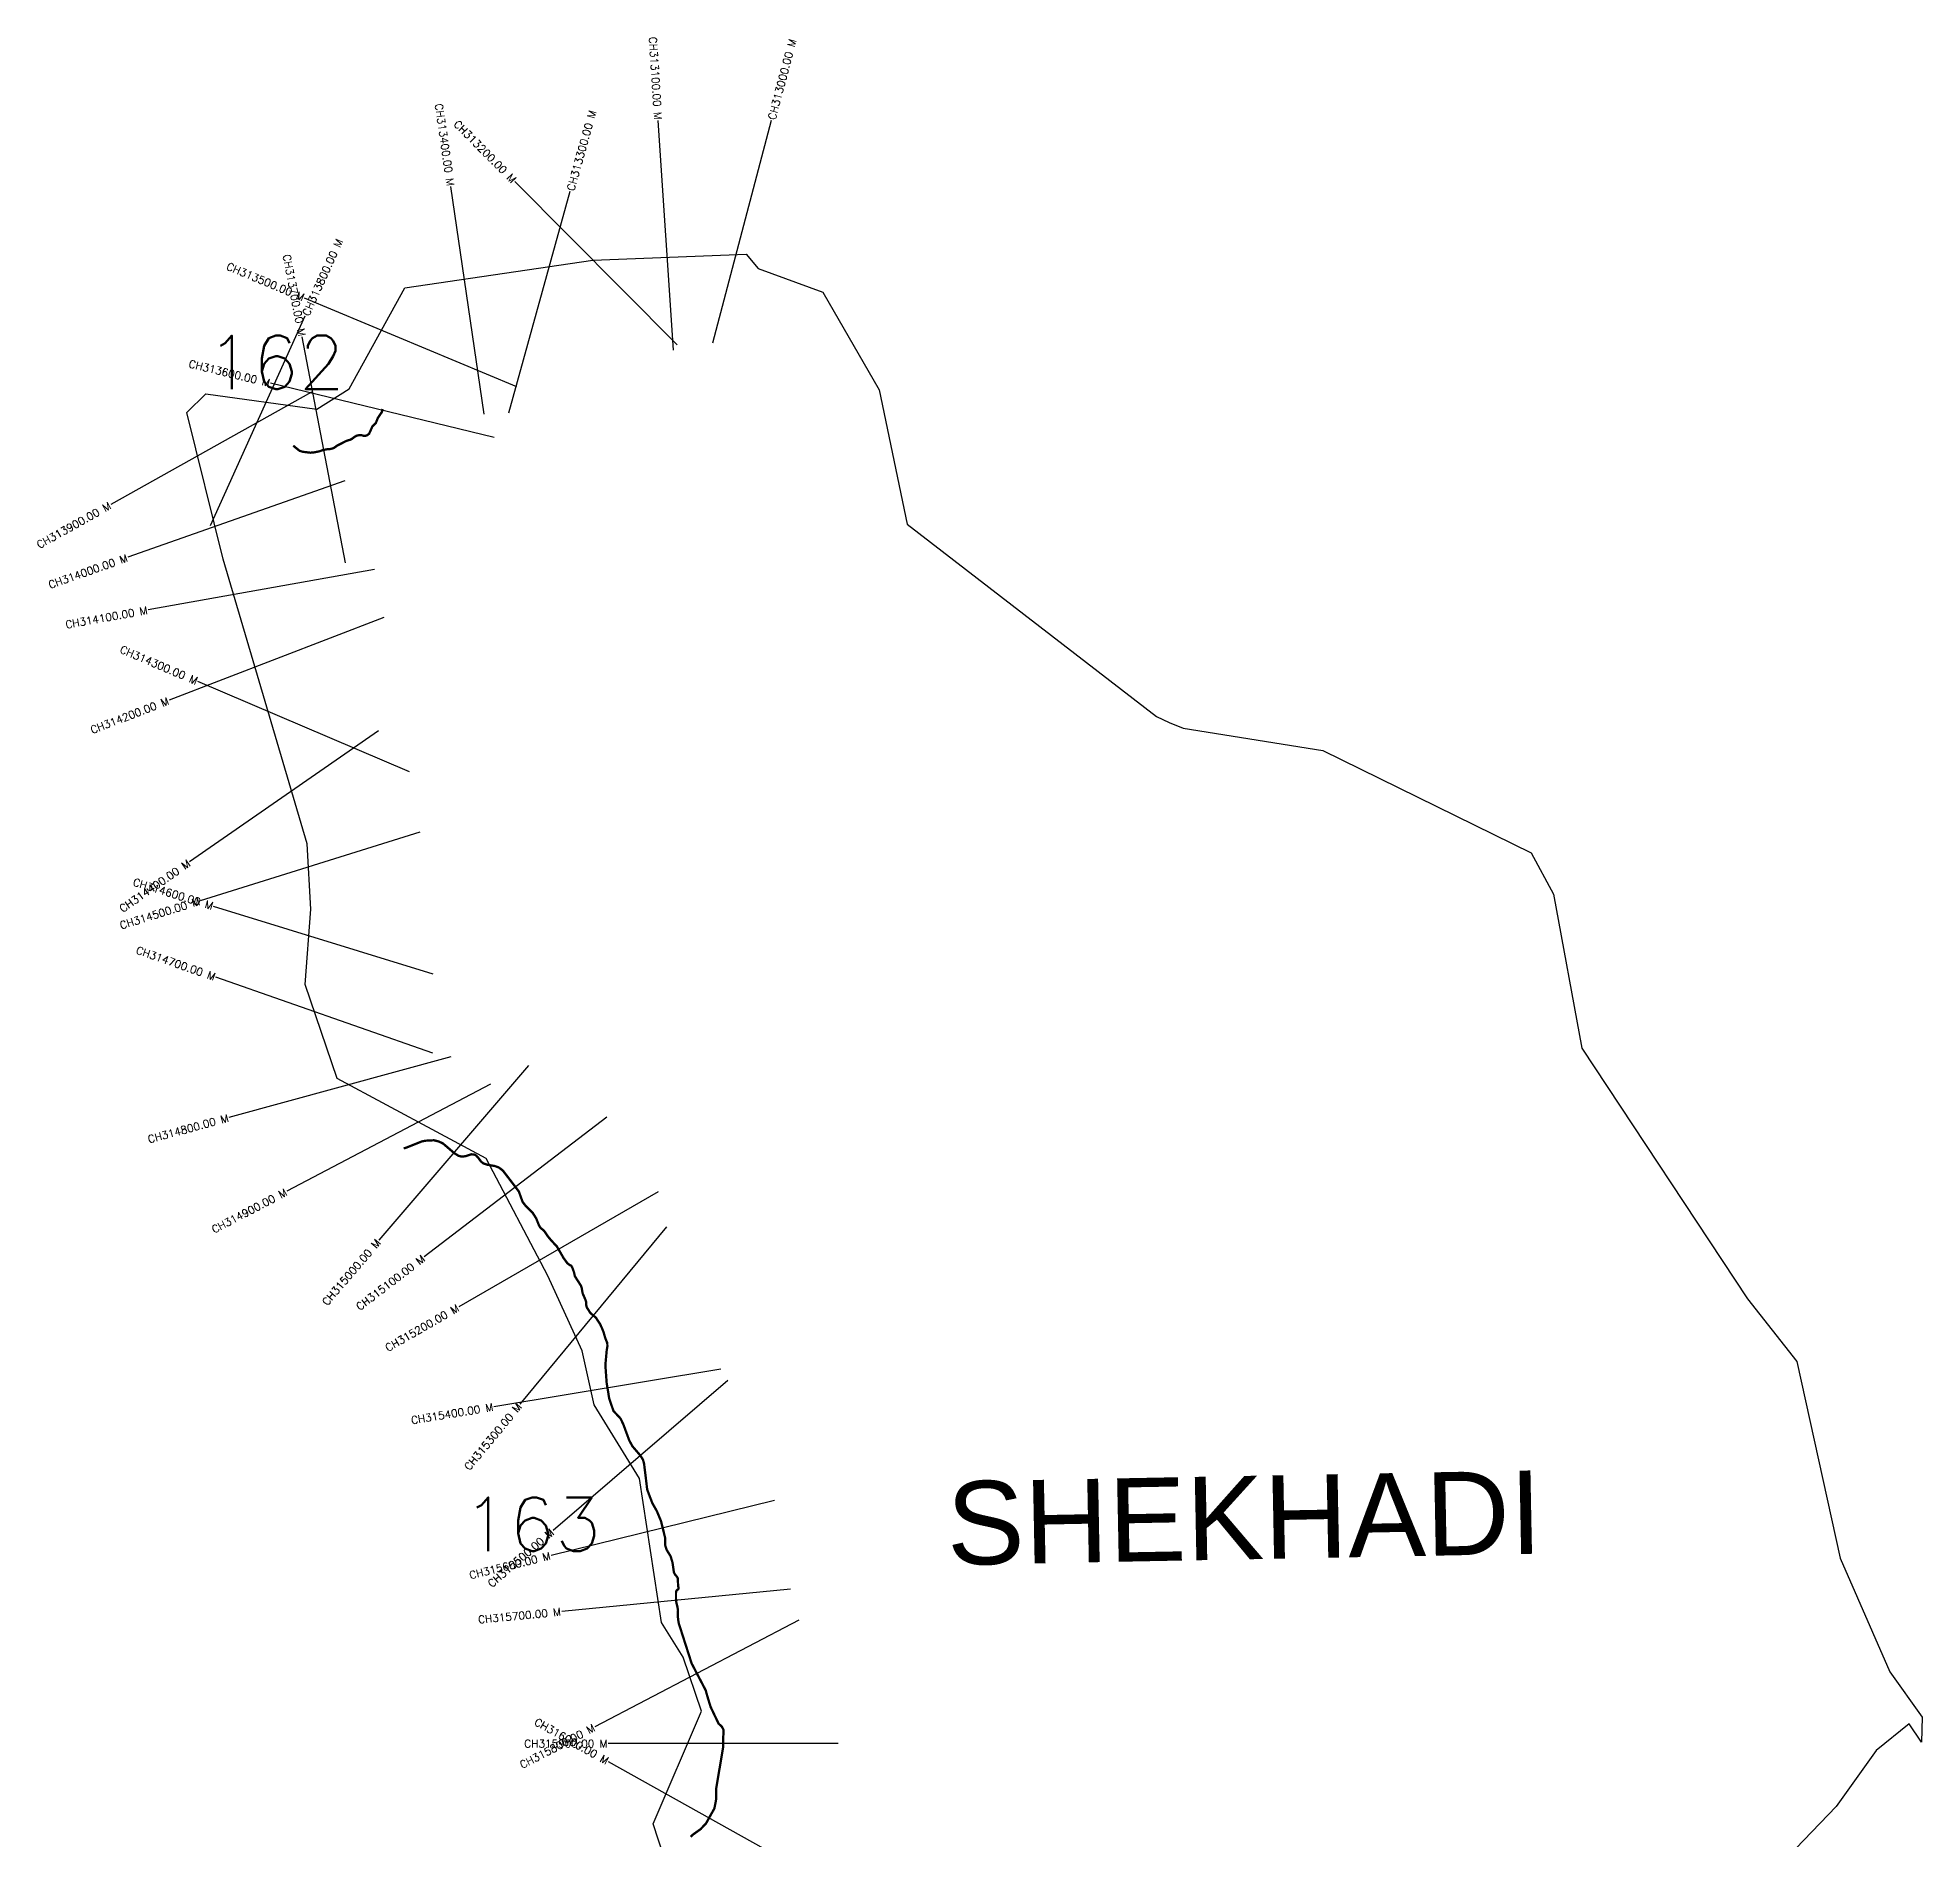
# Model space of a CAD drawing. Header units: metres. Extents: x 285152 to 287610, y 2002566 to 2006554.
# Drawn here: x 285152 to 287610, y 2004204 to 2006554 of the extents above; entities that cross this region are included whole.
import ezdxf
from ezdxf.enums import TextEntityAlignment as Align

# ---------------------------------------------------------------- set-up
doc = ezdxf.new("R2010")
doc.units = ezdxf.units.M
doc.header["$MEASUREMENT"] = 0
for name, color, linetype in [('CS', 134, 'Continuous'), ('CSMark', 6, 'Continuous'), ('NATURALLY PROTECTED', 3, 'Continuous'), ('village', 3, 'Continuous'), ('VILLAGE NAME', 250, 'Continuous')]:
    doc.layers.add(name, color=color, linetype=linetype)
doc.styles.get("Standard").update_dxf_attribs({"font": 'simplex.shx'})

msp = doc.modelspace()

# ---------------------------------------------------------------- linework, layer by layer
at = {"color": 6, "flags": 128}
msp.add_lwpolyline([(286076.4, 2006271.1), (286091.8, 2006252.5)], dxfattribs=at)
at = {"layer": 'CS'}
for p, q in [((285981.4, 2006146.2), (285961.5, 2006445.6)), ((286032.7, 2006155.7), (286109.1, 2006445.8)), ((285734.5, 2006062.4), (285691, 2006359.3)), ((285986.1, 2006153.1), (285774.5, 2006365.8)), ((285766.6, 2006064.2), (285846.8, 2006353.2)), ((285777.1, 2006098), (285500.4, 2006213.9)), ((285377.6, 2005917.3), (285501.1, 2006190.7)), ((285553.5, 2005868.6), (285497.2, 2006163.3)), ((285509.4, 2006091.2), (285247.6, 2005944.7)), ((285747.4, 2006032.2), (285455.9, 2006102.9)), ((285552.8, 2005975.8), (285269.9, 2005875.9)), ((285591.6, 2005860.1), (285296.3, 2005807.2)), ((285603.7, 2005797.3), (285323.8, 2005689.5)), ((285637.1, 2005596.3), (285361, 2005713.7)), ((285596.8, 2005649.6), (285350.4, 2005478.6)), ((285650.5, 2005517.4), (285364.2, 2005428)), ((285668.2, 2005332.3), (285381.5, 2005420.6)), ((285667.7, 2005229), (285384.5, 2005328.1)), ((285691.1, 2005224.3), (285401.7, 2005145.3)), ((285792.4, 2005213.3), (285597.3, 2004985.5)), ((285742.7, 2005188.7), (285477.1, 2005049.2)), ((285894.5, 2005145.7), (285656.2, 2004963.4)), ((285961.4, 2005048.4), (285701.5, 2004898.5)), ((285972.2, 2005002.9), (285781.2, 2004771.6)), ((286043.3, 2004817.1), (285747.3, 2004768.1)), ((286052.1, 2004802.1), (285824.4, 2004606.8)), ((286113, 2004645.9), (285821.7, 2004574.1)), ((286134.2, 2004530.1), (285835.6, 2004500.9)), ((286144.9, 2004489.6), (285879, 2004350.7)), ((286196.3, 2004328.7), (285896.3, 2004328.7)), ((286158.6, 2004158.3), (285896.8, 2004304.8))]:
    msp.add_line(p, q, dxfattribs=at)
at = {"layer": 'NATURALLY PROTECTED', "const_width": 3, "flags": 128}
for points in [[(285602.1, 2006069.3), (285601.8, 2006068.3), (285601.1, 2006065.3), (285599.3, 2006062.8), (285597.2, 2006059.6), (285596, 2006057.9), (285593.2, 2006051.1), (285588.6, 2006046.3), (285586, 2006040.4), (285584.5, 2006037.1), (285582, 2006035.1), (285579.7, 2006034.4), (285577.5, 2006034.3), (285575.8, 2006034.8), (285574.5, 2006035.1), (285571.5, 2006035.2), (285567.9, 2006034.4), (285565.1, 2006032.7), (285562, 2006030.3), (285559.7, 2006029.2), (285555, 2006027.8), (285550.5, 2006025.5), (285542.9, 2006021.6), (285538.2, 2006018.3), (285533.8, 2006017.1), (285530.1, 2006016.9), (285524.5, 2006015.8), (285519.6, 2006014.1), (285513.2, 2006012.8), (285507.7, 2006012.3), (285503.7, 2006012.8), (285497.9, 2006013.5), (285493.6, 2006014.9), (285489.3, 2006018.4), (285485.5, 2006021.5)], [(285629.5, 2005105), (285632.3, 2005105.7), (285638.6, 2005108.2), (285644.1, 2005110.4), (285648.7, 2005112.3), (285653, 2005114), (285657.8, 2005115), (285663.7, 2005115.3), (285668.9, 2005115.6), (285675.4, 2005114), (285680.8, 2005111.4), (285688.4, 2005104.9), (285695.4, 2005098.9), (285700.9, 2005095.4), (285705, 2005094.3), (285710.3, 2005094.8), (285715.7, 2005096.7), (285718.2, 2005097.3), (285721.4, 2005097), (285723.9, 2005095.9), (285726.7, 2005092.9), (285730.2, 2005088.1), (285733.3, 2005085.5), (285738.6, 2005083.7), (285748.3, 2005082), (285753.3, 2005080.3), (285758.8, 2005076.2), (285765.1, 2005068), (285772.7, 2005058.1), (285779.8, 2005048.7), (285782.3, 2005041.7), (285784.7, 2005035.1), (285789, 2005029.6), (285797.7, 2005021.1), (285802.4, 2005013.6), (285805.9, 2005004.8), (285808, 2005001.3), (285811.7, 2004998.4), (285813.8, 2004996), (285817.5, 2004990.4), (285821.5, 2004985.5), (285825.7, 2004981), (285829.4, 2004977), (285832.2, 2004972.2), (285835.5, 2004966.5), (285838.1, 2004961.9), (285840.9, 2004958.1), (285843.2, 2004955), (285845.9, 2004953), (285848, 2004952), (285849.3, 2004949.9), (285850.3, 2004947.4), (285851.9, 2004942.7), (285852.7, 2004938.5), (285855.2, 2004934.5), (285858.4, 2004929.6), (285860.6, 2004926.1), (285861.8, 2004922.8), (285862.4, 2004919.1), (285863, 2004915.7), (285864.4, 2004912.6), (285866.6, 2004907.6), (285867.6, 2004904.6), (285867.5, 2004900.9), (285868.5, 2004897.3), (285871, 2004893.5), (285873.2, 2004890.1), (285876.7, 2004887.2), (285880.2, 2004884.3), (285882.2, 2004881.2), (285885.8, 2004875.7), (285888.5, 2004869.7), (285890.5, 2004864.5), (285891.6, 2004860.5), (285893.1, 2004855.9), (285895.1, 2004851.1), (285895.2, 2004846.8), (285894.4, 2004842.2), (285894.4, 2004842.2), (285892.6, 2004822.5), (285894.2, 2004799.7), (285897.6, 2004778.7), (285903.2, 2004762.4), (285908, 2004757.4), (285912.4, 2004752.6), (285916, 2004745.1), (285919.1, 2004736.7), (285923.8, 2004724), (285927.9, 2004716.5), (285934.5, 2004708.8), (285938.5, 2004704.1), (285941.6, 2004699), (285943.1, 2004693.6), (285944.2, 2004684.3), (285945.4, 2004674.7), (285947.1, 2004660.1), (285949.7, 2004653.2), (285953.8, 2004642.4), (285959.6, 2004632.2), (285965.1, 2004619.1), (285968.1, 2004607), (285970.4, 2004597.5), (285970.4, 2004588.2), (285972.4, 2004581.6), (285977.7, 2004573), (285980.2, 2004564.6), (285982, 2004552), (285983.6, 2004549), (285986, 2004546.3), (285986.8, 2004544.9), (285987.2, 2004543.4), (285987.2, 2004542), (285987.3, 2004538.3), (285987.4, 2004534.4), (285988.1, 2004532.1), (285987.6, 2004530.1), (285987.6, 2004530.1), (285986.1, 2004529), (285985.2, 2004527.9), (285984.7, 2004525.7), (285984.7, 2004521.7), (285984.7, 2004517.4), (285985.2, 2004512.3), (285986.6, 2004507), (285987.3, 2004502.4), (285986.9, 2004497.6), (285987.4, 2004491.4), (285988.3, 2004485.6), (286005.1, 2004433.3), (286023.5, 2004398.1), (286024.4, 2004394.5), (286026.7, 2004386.8), (286029.8, 2004376.7), (286035.8, 2004364), (286040.3, 2004354.7), (286044.5, 2004350.8), (286046.8, 2004346.4), (286046.3, 2004336.7), (286046.3, 2004325), (286043.3, 2004306.9), (286040.2, 2004288.5), (286037, 2004269.6), (286037, 2004255.7), (286034.8, 2004244.2), (286029.4, 2004234.6), (286023.8, 2004224.5), (286016.7, 2004217.1), (286006.6, 2004209.9), (286003.9, 2004207.1)]]:
    msp.add_lwpolyline(points, dxfattribs=at)
at = {"layer": 'village', "color": 6}
for points in [[(285998.2, 2004091.2, 0), (285955.1, 2004224.2, 0), (286017.8, 2004371.2, 0), (285994.1, 2004441.4, 0), (285965.7, 2004486.5, 0), (285937.1, 2004674.4, 0), (285878.1, 2004770.5, 0), (285862.5, 2004840.9, 0), (285817.7, 2004938.6, 0), (285737.2, 2005091.6, 0), (285542.6, 2005196.3, 0), (285501.2, 2005318.7, 0), (285508.4, 2005416.8, 0), (285503.8, 2005502.2, 0), (285394.3, 2005873.3, 0), (285346.9, 2006064.9, 0), (285371.6, 2006089.3, 0), (285516.3, 2006069, 0), (285558.3, 2006095.6, 0), (285630.9, 2006227.3, 0), (285876.2, 2006263.4, 0), (286076.4, 2006271.1, 0)], [(286091.8, 2006252.5, 0), (286176.4, 2006221.5, 0), (286249.8, 2006094.1, 0), (286286, 2005919.1, 0), (286611.5, 2005668.1, 0), (286627.7, 2005660.6, 0), (286646.3, 2005653, 0), (286828.3, 2005624, 0), (287100.2, 2005490.6, 0), (287129.3, 2005436.4, 0), (287165.9, 2005235.8, 0), (287382.1, 2004908.7, 0), (287446.4, 2004826.9, 0), (287503, 2004570.7, 0), (287567.7, 2004422.5, 0), (287610.1, 2004363, 0)], [(287610.1, 2004363, 0), (287609.1, 2004330.8, 0), (287593.2, 2004354.7, 0), (287550.1, 2004319.9, 0), (287497.9, 2004246.8, 0), (287381.5, 2004125.9, 0)]]:
    msp.add_polyline3d(points, dxfattribs=at)

# ---------------------------------------------------------------- texts
at = {"char_height": 70, "attachment_point": 1}
for s, insert in [('162', (285372.6, 2006165)), ('163', (285706.9, 2004649.9))]:
    msp.add_mtext_dynamic_manual_height_columns(s, width=95.172, gutter_width=1, heights=[0], dxfattribs=dict(at, insert=insert))
at = {"layer": 'CSMark'}
for s, rotation, p in [('CH313100.00 M', 273.798, (285961.5, 2006446.6)), ('CH313400.00 M', 278.3209, (285690.9, 2006360.3)), ('CH313200.00 M', 314.851, (285773.8, 2006366.5)), ('CH313500.00 M', 337.2721, (285499.4, 2006214.3)), ('CH313700.00 M', 280.8154, (285497.1, 2006164.3)), ('CH313600.00 M', 346.3626, (285454.9, 2006103.1)), ('CH313900.00 M', 29.2283, (285246.7, 2005944.2)), ('CH314000.00 M', 19.4526, (285269, 2005875.6)), ('CH314100.00 M', 10.1715, (285295.3, 2005807)), ('CH314300.00 M', 336.9598, (285360.1, 2005714.1)), ('CH314200.00 M', 21.0764, (285322.8, 2005689.1)), ('CH314400.00 M', 34.7548, (285349.5, 2005478.1)), ('CH314600.00 M', 342.8856, (285380.6, 2005420.9)), ('CH314500.00 M', 17.3436, (285363.2, 2005427.7)), ('CH314700.00 M', 340.7201, (285383.6, 2005328.4)), ('CH314800.00 M', 15.2659, (285400.8, 2005145)), ('CH314900.00 M', 27.7135, (285476.2, 2005048.7)), ('CH315000.00 M', 49.4179, (285596.6, 2004984.7)), ('CH315100.00 M', 37.4242, (285655.4, 2004962.8)), ('CH315200.00 M', 29.9621, (285700.6, 2004898)), ('CH315400.00 M', 9.3992, (285746.3, 2004767.9)), ('CH315300.00 M', 50.4383, (285780.5, 2004770.8)), ('CH315500.00 M', 40.6174, (285823.6, 2004606.1)), ('CH315600.00 M', 13.8404, (285820.7, 2004573.9)), ('CH315700.00 M', 5.5777, (285834.6, 2004500.8)), ('CH315800.00 M', 27.5694, (285878.1, 2004350.3)), ('CH316000.00 M', 330.7569, (285895.9, 2004305.3))]:
    msp.add_text(s, height=10, rotation=rotation, dxfattribs=at).set_placement(p, align=Align.MIDDLE_RIGHT)
for s, rotation, p in [('CH313000.00 M', 75.2276, (286109.4, 2006446.8)), ('CH313300.00 M', 74.4884, (285847.1, 2006354.2)), ('CH313800.00 M', 65.6865, (285501.5, 2006191.6))]:
    msp.add_text(s, height=10, rotation=rotation, dxfattribs=at).set_placement(p, align=Align.MIDDLE_LEFT)
msp.add_text('CH315900.00 M', height=10, dxfattribs=at).set_placement((285895.3, 2004328.7), align=Align.MIDDLE_RIGHT)
at = {"layer": 'VILLAGE NAME', "insert": (286336.6, 2004670.3), "char_height": 108.748, "attachment_point": 1, "rotation": 1.1028}
msp.add_mtext_dynamic_manual_height_columns('{\\fArial|b0|i0|c0|p34;SHEKHADI}', width=726.929, gutter_width=543.7, heights=[0], dxfattribs=at)

doc.saveas('drawing.dxf')
